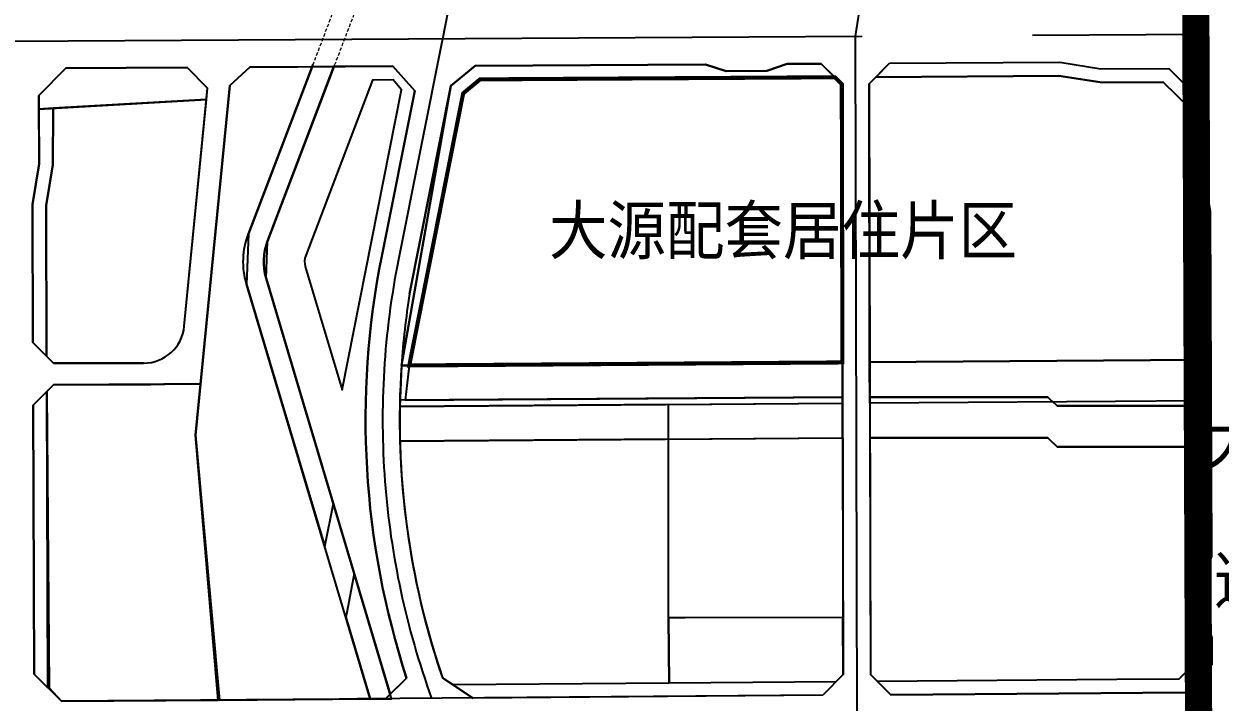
# Model space of a CAD drawing. Header units: inches. Extents: x 10610 to 28805, y 1423 to 10487.
# Drawn here: x 16483 to 17362, y 6397 to 6895 of the extents above; entities that cross this region are included whole.
import ezdxf

# ---------------------------------------------------------------- set-up
doc = ezdxf.new("R2010")
doc.units = ezdxf.units.IN
doc.header["$LTSCALE"] = 10
doc.header["$MEASUREMENT"] = 0
doc.linetypes.add('CENTER', pattern=[2, 1.25, -0.25, 0.25, -0.25])
doc.linetypes.add('DASHED', pattern=[0.75, 0.5, -0.25])
for name, color, linetype in [('1名称', 7, 'Continuous'), ('1河流-岸线', 4, 'Continuous'), ('1道路中线', 7, 'CENTER'), ('1道路名称', 7, 'Continuous'), ('1道路红线', 7, 'Continuous'), ('B-C2', 220, 'Continuous'), ('B-C3', 30, 'Continuous'), ('B-E1', 151, 'Continuous'), ('B-G12', 102, 'Continuous'), ('B-R2', 51, 'Continuous'), ('B-R21', 51, 'Continuous'), ('B-R24', 72, 'Continuous'), ('B-U29', 144, 'Continuous'), ('bo', 1, 'Continuous'), ('Error_Layer', 7, 'Continuous'), ('g规划电缆隧道', 1, 'Continuous')]:
    doc.layers.add(name, color=color, linetype=linetype)
doc.styles.add('宋体', font='', dxfattribs={"width": 0.9})
doc.styles.get('宋体').set_extended_font_data('SimSun')

msp = doc.modelspace()

# ---------------------------------------------------------------- linework, layer by layer
at = {"layer": '1河流-岸线', "color": 8, "linetype": 'DASHED', "lineweight": 5, "ltscale": 0.5}
for p, q in [((16710.58, 6905.6), (16695.31, 6865.51)), ((16726.67, 6905.7), (16711.4, 6865.61))]:
    msp.add_line(p, q, dxfattribs=at)
at = {"layer": '1河流-岸线', "color": 8, "lineweight": 5}
for p, q in [((16752.41, 6401.33), (16687.87, 6617.82)), ((16752.95, 6399.51), (16687.87, 6617.82)), ((16737.34, 6399.38), (16691.83, 6552.04))]:
    msp.add_line(p, q, dxfattribs=at)
at = {"layer": '1河流-岸线', "color": 8, "ltscale": 2}
for p, q in [((16752.41, 6401.33), (16687.87, 6617.82)), ((16737.34, 6399.38), (16691.83, 6552.04))]:
    msp.add_line(p, q, dxfattribs=at)
at = {"layer": '1河流-岸线', "color": 8, "lineweight": 5}
for points in [[(16691.83, 6552.04), (16646.51, 6704.05, -0.164853), (16647.88, 6740.94), (16695.31, 6865.51)], [(16687.87, 6617.82), (16660.89, 6708.34, -0.164853), (16661.9, 6735.6), (16709.12, 6859.62)]]:
    msp.add_lwpolyline(points, format="xyb", dxfattribs=at)
at = {"layer": '1河流-岸线', "color": 8, "ltscale": 2}
for points in [[(16691.83, 6552.04), (16646.51, 6704.05, -0.164853), (16647.88, 6740.94), (16695.31, 6865.51)], [(16687.87, 6617.82), (16660.89, 6708.34, -0.164853), (16661.9, 6735.6), (16709.12, 6859.62)]]:
    msp.add_lwpolyline(points, format="xyb", dxfattribs=at)
at = {"layer": '1河流-岸线', "color": 8, "lineweight": 5}
for points in [[(16666.23, 6789.13), (16695.31, 6865.51)], [(16682.32, 6789.24), (16711.4, 6865.61)], [(16693.01, 6859.47), (16695.31, 6865.51)], [(16693.01, 6859.47), (16695.31, 6865.51)], [(16693.01, 6859.47), (16695.31, 6865.51)], [(16693.01, 6859.47), (16695.31, 6865.51)], [(16709.12, 6859.62), (16711.4, 6865.61)], [(16709.12, 6859.62), (16711.4, 6865.61)], [(16709.12, 6859.62), (16711.4, 6865.61)], [(16709.12, 6859.62), (16711.4, 6865.61)], [(16666.23, 6789.13), (16693.01, 6859.47)], [(16682.32, 6789.24), (16709.12, 6859.62)], [(16672.26, 6617.69), (16672.26, 6617.69)], [(16672.26, 6617.69), (16672.26, 6617.69)], [(16687.87, 6617.82), (16687.87, 6617.82)], [(16687.87, 6617.82), (16687.87, 6617.82)]]:
    msp.add_lwpolyline(points, dxfattribs=at)
at = {"layer": '1道路中线', "color": 8, "ltscale": 50}
msp.add_line((16790.5, 6884.25), (16758.07, 6722.12), dxfattribs=at)
for points in [[(17151.59, 7416.82), (17151.7, 7387.96), (17151.85, 7345.92), (17151.76, 7328.47), (17151.37, 7311.02), (17150.67, 7293.58), (17149.67, 7276.15), (17148.37, 7258.75), (17146.76, 7241.37), (17144.84, 7224.02), (17140.31, 7190.73), (17093.61, 6886.06), (17094.72, 6387.23)], [(16473.75, 6882.36), (17373.73, 6887.73)]]:
    msp.add_lwpolyline(points, dxfattribs=at)
at = {"layer": '1道路中线', "color": 8, "ltscale": 50, "flags": 128}
msp.add_lwpolyline([(16790.58, 6884.25), (16819.84, 7032.09), (16826.33, 7066.4), (16839.36, 7145.61)], dxfattribs=at)
at = {"layer": '1道路中线', "color": 8, "ltscale": 50}
msp.add_arc((17346.42, 6604.45), 600, 168.68951, 199.94849, dxfattribs=at)
at = {"layer": '1道路红线', "color": 8}
for p, q in [((16493.91, 6842.48), (16513.83, 6862.59)), ((16513.83, 6862.59), (16602.7, 6863.13)), ((16602.79, 6863.13), (16617.85, 6848.06)), ((16634.1, 6849.86), (16648.94, 6863.4)), ((16648.94, 6863.4), (16753.92, 6864.03)), ((16770.12, 6846.1), (16753.92, 6864.03)), ((16796.46, 6849.59), (16814.37, 6864.39)), ((16814.37, 6864.39), (16983.61, 6865.4)), ((16983.61, 6865.4), (16998.64, 6860.49)), ((17028.64, 6860.67), (17043.61, 6865.76)), ((17043.61, 6865.76), (17068.65, 6865.91)), ((17068.65, 6865.91), (17083.68, 6851)), ((17103.68, 6851.12), (17118.65, 6866.21)), ((17118.65, 6866.21), (17243.83, 6866.96)), ((17243.83, 6866.96), (17273.84, 6862.14)), ((17273.84, 6862.14), (17323.83, 6862.44)), ((17348.93, 6837.58), (17323.83, 6862.44)), ((16998.64, 6860.49), (17028.64, 6860.67)), ((16600.79, 6673.12), (16617.85, 6848.06)), ((16612.72, 6630.63), (16634.1, 6849.86)), ((16770.12, 6846.1), (16745.81, 6724.57)), ((16766.25, 6696.95), (16796.46, 6849.59)), ((17083.68, 6851), (17084.65, 6417.15)), ((17083.68, 6851), (17084.65, 6417.15)), ((17103.68, 6851.12), (17104.65, 6417.31)), ((16494.1, 6792.48), (16493.91, 6842.48)), ((17348.93, 6837.58), (17349.13, 6787.69)), ((16489.22, 6762.46), (16494.1, 6792.48)), ((17349.13, 6787.69), (17354.25, 6757.71)), ((16489.63, 6661.16), (16489.22, 6762.46)), ((17354.25, 6757.71), (17355.26, 6504.31)), ((16504.77, 6646.07), (16489.63, 6661.16)), ((16570.91, 6646.03), (16504.77, 6646.07)), ((16584.6, 6646.02), (16584.6, 6646.02)), ((16570.9, 6630.03), (16504.76, 6630.07)), ((16490.59, 6417.42), (16489.81, 6615.01)), ((17350.31, 6489.29), (17355.26, 6504.31)), ((17350.31, 6489.29), (17350.43, 6459.29)), ((17350.43, 6459.29), (17355.49, 6444.31)), ((17355.49, 6444.31), (17355.57, 6424.31)), ((17335.65, 6404.15), (17355.57, 6424.31)), ((16510.67, 6397.58), (16490.59, 6417.42)), ((16764.08, 6414.6), (16748.49, 6399.47)), ((16790.37, 6414.8), (16812.96, 6399.98)), ((17084.65, 6417.15), (17069.69, 6402.03)), ((17084.65, 6417.15), (17069.69, 6402.03)), ((17104.65, 6417.31), (17119.68, 6402.43)), ((16748.49, 6399.47), (16510.67, 6397.58)), ((17069.69, 6402.03), (16812.96, 6399.98)), ((17119.68, 6402.43), (17335.65, 6404.15))]:
    msp.add_line(p, q, dxfattribs=at)
msp.add_lwpolyline([(17069.69, 6402.03), (16727.87, 6399.31), (16727.87, 6399.31), (16727.87, 6399.31), (16727.87, 6399.31), (16727.87, 6399.31)], dxfattribs=at)
for centre, radius, start, end in [((17346.42, 6604.45), 612.5, 168.68951, 198.05687), ((16570.93, 6676.03), 30, 269.96296, 354.42885), ((17346.42, 6604.45), 587.5, 176.11735, 198.83199), ((16616.45, 4916.5), 1714.13, 90.12458, 91.52261)]:
    msp.add_arc(centre, radius, start, end, dxfattribs=at)
at = {"layer": 'B-C2', "color": 8}
for points in [[(17344.25, 6756.84), (17339.13, 6786.82), (17338.95, 6833.4), (17319.75, 6852.41), (17274.83, 6852.14), (17243.11, 6856.95), (17108.67, 6856.15), (17103.68, 6851.12), (17104.2, 6621), (17110.46, 6621), (17233.95, 6621), (17234.95, 6621), (17236.79, 6619.33), (17241.22, 6615.28), (17241.95, 6614.6), (17248.22, 6614.6), (17343.82, 6614.6), (17344.82, 6614.6), (17344.8, 6618.33), (17344.68, 6648.33)], [(17345.16, 6529.23), (17344.94, 6584.6), (17343.94, 6584.6), (17246.8, 6584.6), (17241.95, 6584.6), (17241.22, 6585.28), (17236.79, 6589.33), (17234.95, 6591), (17233.95, 6591), (17109.11, 6591), (17104.26, 6591), (17104.65, 6417.31), (17109.66, 6412.35), (17285.61, 6413.75), (17331.44, 6414.12), (17345.56, 6428.4), (17345.38, 6471.73)]]:
    msp.add_lwpolyline(points, close=True, dxfattribs=at)
at = {"layer": 'B-C3', "color": 8}
for points in [[(17083.68, 6851), (17078.67, 6855.97), (16818, 6854.41), (16805.58, 6844.15), (16766.01, 6644.27), (16763.01, 6618.78), (17084.2, 6621)], [(17084.56, 6459.16), (16968.76, 6458.91), (16956.51, 6458.88), (16956.51, 6590.1), (17084.39, 6591)]]:
    msp.add_lwpolyline(points, close=True, dxfattribs=at)
msp.add_lwpolyline([(16956.51, 6590.1), (16759.18, 6588.72, 0.075949), (16790.37, 6414.8), (16797.9, 6409.86), (16956.89, 6411.13), (16956.51, 6458.88)], format="xyb", close=True, dxfattribs=at)
at = {"layer": 'B-E1', "color": 8}
for points in [[(16710.24, 6542.78), (16687.87, 6617.82), (16660.89, 6708.34), (16661.9, 6735.6), (16710.7, 6863.77), (16694.61, 6863.68), (16647.88, 6740.94), (16646.51, 6704.05), (16672.26, 6617.69), (16704, 6511.23)], [(16725.56, 6491.4), (16723.24, 6479.71), (16720.05, 6462.78), (16719.46, 6459.35), (16737.34, 6399.38), (16752.95, 6399.51)]]:
    msp.add_lwpolyline(points, close=True, dxfattribs=at)
at = {"layer": 'B-G12', "color": 8}
for points in [[(16617.02, 6839.56), (16617.85, 6848.06), (16602.79, 6863.13), (16513.83, 6862.59), (16493.91, 6842.48), (16493.95, 6832.64)], [(16805.58, 6844.15), (16818, 6854.41), (17078.67, 6855.97), (17068.65, 6865.91), (17043.61, 6865.76), (17028.64, 6860.67), (16998.64, 6860.49), (16983.61, 6865.4), (16814.37, 6864.39), (16796.46, 6849.59), (16760.27, 6644.23), (16766.01, 6644.27)], [(17118.65, 6866.21), (17243.83, 6866.96), (17273.84, 6862.14), (17323.83, 6862.44), (17338.89, 6847.52), (17338.95, 6833.4), (17319.75, 6852.41), (17274.83, 6852.14), (17243.11, 6856.95), (17108.67, 6856.15)], [(17348.93, 6837.58), (17349.13, 6787.69), (17354.25, 6757.71), (17355.26, 6504.31), (17350.31, 6489.29), (17350.43, 6459.29), (17355.49, 6444.31), (17355.57, 6424.31), (17335.65, 6404.15), (17119.68, 6402.43), (17109.66, 6412.35), (17285.61, 6413.75), (17331.44, 6414.12), (17345.56, 6428.4), (17345.38, 6471.73), (17345.16, 6529.23), (17344.8, 6618.33), (17344.68, 6648.33), (17344.25, 6756.84), (17339.13, 6786.82), (17338.95, 6833.4), (17338.89, 6847.52)], [(16499.23, 6761.67), (16504.11, 6791.69), (16504.43, 6833.23), (16493.95, 6832.64), (16494.1, 6792.48), (16489.22, 6762.46), (16489.63, 6661.16), (16499.66, 6651.16)], [(16499.77, 6625.05), (16489.81, 6615.01), (16490.59, 6417.42), (16500.63, 6407.5), (16500.63, 6407.5)], [(17084.26, 6591), (17084.2, 6621), (16759.09, 6618.76), (16759.06, 6588.72)], [(17104.2, 6621), (17104.2, 6620), (17104.23, 6606), (17104.23, 6605), (17104.26, 6592), (17104.26, 6591), (17109.11, 6591), (17233.95, 6591), (17234.95, 6591), (17236.79, 6589.33), (17241.22, 6585.28), (17241.95, 6584.6), (17246.8, 6584.6), (17343.94, 6584.6), (17344.94, 6584.6), (17344.93, 6585.6), (17344.88, 6598.6), (17344.88, 6599.6), (17344.87, 6600.6), (17344.82, 6613.6), (17344.82, 6614.6), (17343.82, 6614.6), (17248.22, 6614.6), (17241.95, 6614.6), (17241.22, 6615.28), (17236.79, 6619.33), (17234.95, 6621), (17233.95, 6621), (17110.46, 6621), (17104.2, 6621)]]:
    msp.add_lwpolyline(points, close=True, dxfattribs=at)
for points in [[(16694.61, 6863.68), (16648.94, 6863.4), (16634.1, 6849.86), (16609.04, 6592.96), (16626.55, 6398.5), (16737.34, 6399.38), (16691.83, 6552.04), (16646.51, 6704.05, -0.164853), (16647.88, 6740.94)], [(16745.81, 6724.57), (16770.12, 6846.1), (16753.92, 6864.03), (16710.7, 6863.77), (16709.12, 6859.62), (16661.9, 6735.6, 0.164853), (16660.89, 6708.34), (16687.87, 6617.82), (16751.96, 6402.84), (16764.08, 6414.6, -0.128845)], [(16796.46, 6849.59), (16766.25, 6696.95, 0.022589), (16760.27, 6644.23)]]:
    msp.add_lwpolyline(points, format="xyb", close=True, dxfattribs=at)
at = {"layer": 'B-R2', "color": 8}
msp.add_lwpolyline([(16499.77, 6625.05), (16501.5, 6407.5), (16510.67, 6397.58), (16510.67, 6397.58), (16625.73, 6398.49), (16609.04, 6592.96), (16612.72, 6630.63, -0.001922), (16504.75, 6630.07)], format="xyb", close=True, dxfattribs=at)
msp.add_lwpolyline([(16499.77, 6625.05), (16500.63, 6407.5)], dxfattribs=at)
at = {"layer": 'B-R21', "color": 8}
msp.add_lwpolyline([(16499.66, 6651.16), (16504.77, 6646.07), (16570.91, 6646.03, 0.386198), (16600.79, 6673.12), (16617.02, 6839.56), (16504.43, 6833.23), (16504.11, 6791.69), (16499.23, 6761.67)], format="xyb", close=True, dxfattribs=at)
at = {"layer": 'B-R24', "color": 8}
msp.add_lwpolyline([(16689.94, 6724.93, 0.164853), (16689.64, 6716.91), (16716.61, 6626.44), (16760.21, 6846.72), (16754.17, 6854.03), (16739.06, 6853.94)], format="xyb", close=True, dxfattribs=at)
at = {"layer": 'B-U29', "color": 8}
msp.add_lwpolyline([(17084.56, 6459.16), (16956.51, 6458.88), (16956.89, 6411.13), (17079.66, 6412.11), (17084.65, 6417.15)], close=True, dxfattribs=at)
at = {"layer": 'bo', "color": 8, "const_width": 3, "flags": 128}
msp.add_lwpolyline([(16924.83, 6645.38), (16924.83, 6645.38), (16766.01, 6644.27), (16766.01, 6644.27), (16805.58, 6844.15), (16805.58, 6844.15), (16818, 6854.41), (16818, 6854.41), (16923.36, 6855.05), (16923.36, 6855.05), (17078.67, 6855.97), (17083.68, 6851), (17083.68, 6851), (17084.14, 6646.5), (17084.14, 6646.5), (16924.83, 6645.38)], close=True, dxfattribs=at)
at = {"layer": 'Error_Layer', "color": 8}
for points in [[(16617.02, 6839.56), (16617.85, 6848.06), (16602.79, 6863.13), (16513.83, 6862.59), (16493.91, 6842.48), (16493.95, 6832.64)], [(16710.24, 6542.78), (16687.87, 6617.82), (16660.89, 6708.34), (16661.9, 6735.6), (16710.7, 6863.77), (16694.61, 6863.68), (16647.88, 6740.94), (16646.51, 6704.05), (16672.26, 6617.69), (16704, 6511.23)], [(16805.58, 6844.15), (16818, 6854.41), (17078.67, 6855.97), (17068.65, 6865.91), (17043.61, 6865.76), (17028.64, 6860.67), (16998.64, 6860.49), (16983.61, 6865.4), (16814.37, 6864.39), (16796.46, 6849.59), (16760.27, 6644.23), (16766.01, 6644.27)], [(17118.65, 6866.21), (17243.83, 6866.96), (17273.84, 6862.14), (17323.83, 6862.44), (17338.89, 6847.52), (17338.95, 6833.4), (17319.75, 6852.41), (17274.83, 6852.14), (17243.11, 6856.95), (17108.67, 6856.15)], [(16818, 6854.41), (16805.58, 6844.15), (16766.01, 6644.27), (17084.14, 6646.5), (17083.68, 6851), (17078.67, 6855.97)], [(17103.68, 6851.12), (17108.67, 6856.15), (17243.11, 6856.95), (17274.83, 6852.14), (17319.75, 6852.41), (17338.95, 6833.4), (17339.13, 6786.82), (17344.25, 6756.84), (17344.68, 6648.33), (17104.14, 6646.64)], [(17348.93, 6837.58), (17349.13, 6787.69), (17354.25, 6757.71), (17355.26, 6504.31), (17350.31, 6489.29), (17350.43, 6459.29), (17355.49, 6444.31), (17355.57, 6424.31), (17335.65, 6404.15), (17119.68, 6402.43), (17109.66, 6412.35), (17285.61, 6413.75), (17331.44, 6414.12), (17345.56, 6428.4), (17345.38, 6471.73), (17345.16, 6529.23), (17344.8, 6618.33), (17344.68, 6648.33), (17344.25, 6756.84), (17339.13, 6786.82), (17338.95, 6833.4), (17338.89, 6847.52)], [(16499.23, 6761.67), (16504.11, 6791.69), (16504.43, 6833.23), (16493.95, 6832.64), (16494.1, 6792.48), (16489.22, 6762.46), (16489.63, 6661.16), (16499.66, 6651.16)], [(17084.21, 6616.5), (17084.14, 6646.5), (16760.27, 6644.23), (16759, 6614.22)], [(17344.68, 6648.33), (17344.8, 6618.33), (17284.8, 6617.91), (17104.21, 6616.64), (17104.14, 6646.64)], [(16499.77, 6625.05), (16489.81, 6615.01), (16490.59, 6417.42), (16500.63, 6407.5), (16500.63, 6407.5)], [(17084.56, 6459.16), (16968.76, 6458.91), (16956.51, 6458.88), (16956.51, 6615.6), (17084.21, 6616.5)], [(17345.16, 6529.23), (17344.8, 6618.33), (17284.8, 6617.91), (17104.21, 6616.64), (17104.65, 6417.31), (17109.66, 6412.35), (17285.61, 6413.75), (17331.44, 6414.12), (17345.56, 6428.4), (17345.38, 6471.73)], [(16725.56, 6491.4), (16723.24, 6479.71), (16720.05, 6462.78), (16719.46, 6459.35), (16737.34, 6399.38), (16752.95, 6399.51)], [(17084.56, 6459.16), (16956.51, 6458.88), (16956.89, 6411.13), (17079.66, 6412.11), (17084.65, 6417.15)]]:
    msp.add_lwpolyline(points, close=True, dxfattribs=at)
for points in [[(16694.61, 6863.68), (16648.94, 6863.4), (16634.1, 6849.86), (16609.04, 6592.96), (16626.55, 6398.5), (16737.34, 6399.38), (16691.83, 6552.04), (16646.51, 6704.05, -0.164853), (16647.88, 6740.94)], [(16745.81, 6724.57), (16770.12, 6846.1), (16753.92, 6864.03), (16710.7, 6863.77), (16709.12, 6859.62), (16661.9, 6735.6, 0.164853), (16660.89, 6708.34), (16687.87, 6617.82), (16751.96, 6402.84), (16764.08, 6414.6, -0.128845)], [(16689.94, 6724.93, 0.164853), (16689.64, 6716.91), (16716.61, 6626.44), (16760.21, 6846.72), (16754.17, 6854.03), (16739.06, 6853.94)], [(16796.46, 6849.59), (16766.25, 6696.95, 0.022589), (16760.27, 6644.23)], [(16499.66, 6651.16), (16504.77, 6646.07), (16570.91, 6646.03, 0.386198), (16600.79, 6673.12), (16617.02, 6839.56), (16504.43, 6833.23), (16504.11, 6791.69), (16499.23, 6761.67)], [(16499.77, 6625.05), (16501.5, 6407.5), (16510.67, 6397.58), (16510.67, 6397.58), (16625.73, 6398.49), (16609.04, 6592.96), (16612.72, 6630.63, -0.001922), (16504.75, 6630.07)], [(16956.51, 6615.6), (16759, 6614.22, 0.086544), (16790.37, 6414.8), (16797.9, 6409.86), (16956.89, 6411.13), (16956.51, 6458.88)]]:
    msp.add_lwpolyline(points, format="xyb", close=True, dxfattribs=at)
at = {"layer": 'g规划电缆隧道', "color": 8, "const_width": 20}
msp.add_lwpolyline([(17347.54, 5928.38), (17346.75, 6127.37), (17345.87, 6350.12), (17342.23, 7266.82)], dxfattribs=at)

# ---------------------------------------------------------------- texts
at = {"layer": '1名称', "color": 8, "style": '宋体', "width": 0.9}
msp.add_text('大源配套居住片区', height=35, rotation=359.99933, dxfattribs=at).set_placement((16868.64, 6726.09))
at = {"layer": '1道路名称', "color": 8, "style": '宋体', "width": 0.9}
for s, p in [('大', (17351.61, 6572.83)), ('道', (17356.83, 6469.13))]:
    msp.add_text(s, height=35, rotation=359.99933, dxfattribs=at).set_placement(p)

doc.saveas('drawing.dxf')
